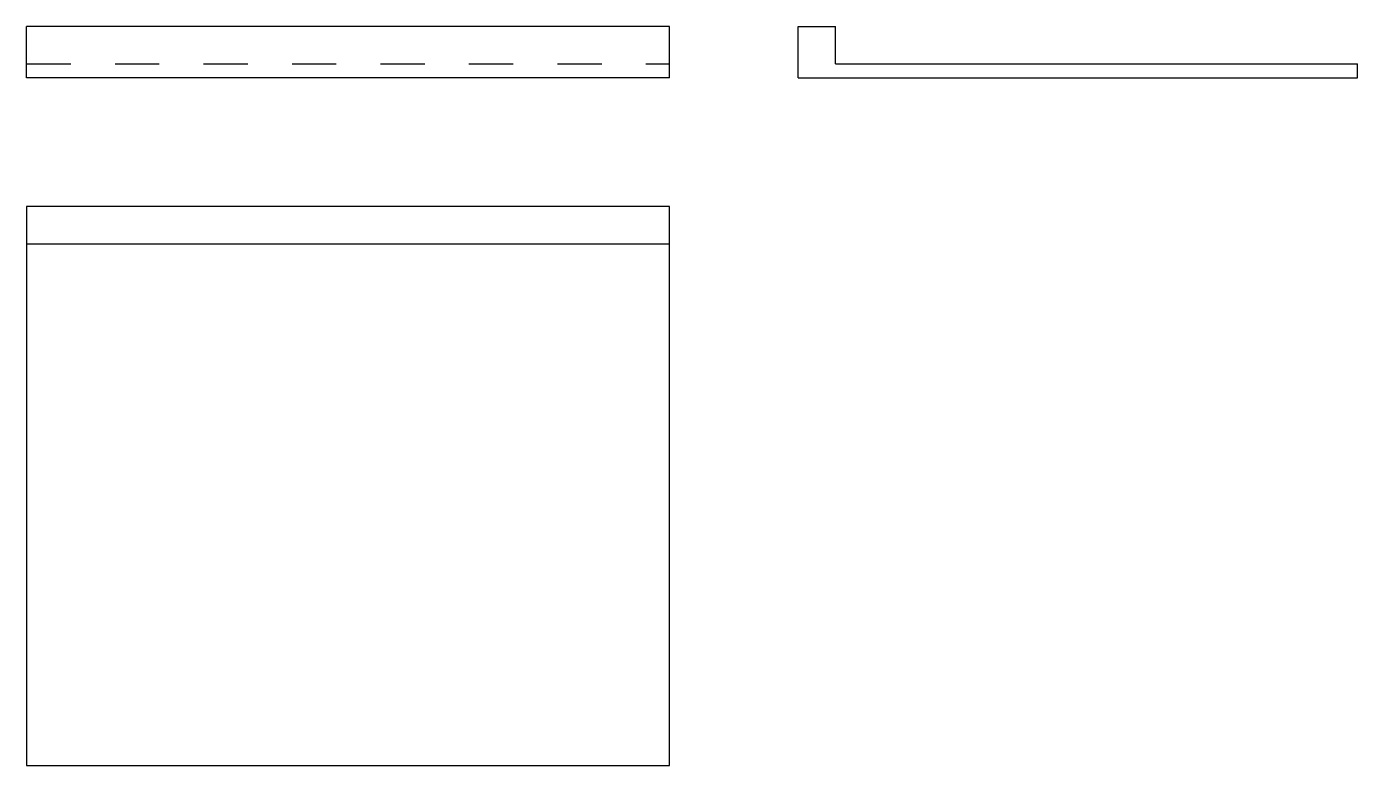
# Model space of a CAD drawing. Extents: x 0 to 3.01, y 0 to 1.67.
import ezdxf

# ---------------------------------------------------------------- set-up
doc = ezdxf.new("R2010")
doc.units = 0
doc.linetypes.add('HIDDEN', pattern=[0.072679, 0.048477, -0.024202])
for name, color, linetype in [('FRONT', 7, 'CONTINUOUS'), ('FRONT_HID', 7, 'HIDDEN'), ('LEFT', 7, 'CONTINUOUS'), ('TOP', 7, 'CONTINUOUS'), ('TOP_HID', 7, 'HIDDEN')]:
    doc.layers.add(name, color=color, linetype=linetype)

msp = doc.modelspace()

# ---------------------------------------------------------------- linework, layer by layer
at = {"layer": 'FRONT'}
for p, q in [((0, 1.586293), (0, 1.670558)), ((1.453575, 1.670558), (0, 1.670558)), ((1.453575, 1.586293), (1.453575, 1.670558)), ((0, 1.554693), (0, 1.586293)), ((1.453575, 1.554693), (1.453575, 1.586293)), ((1.453575, 1.554693), (0, 1.554693))]:
    msp.add_line(p, q, dxfattribs=at)
at = {"layer": 'FRONT_HID', "linetype": 'HIDDEN'}
msp.add_line((0, 1.586293), (1.453575, 1.586293), dxfattribs=at)
msp.add_line((0, 1.586293), (1.453575, 1.586293), dxfattribs=at)
at = {"layer": 'LEFT'}
for p, q in [((1.74429, 1.586293), (1.74429, 1.670558)), ((1.74429, 1.670558), (1.828555, 1.670558)), ((1.828555, 1.586293), (1.828555, 1.670558)), ((1.74429, 1.554693), (1.74429, 1.586293)), ((1.828555, 1.586293), (3.008268, 1.586293)), ((3.008268, 1.554693), (3.008268, 1.586293)), ((1.74429, 1.554693), (3.008268, 1.554693))]:
    msp.add_line(p, q, dxfattribs=at)
at = {"layer": 'TOP'}
for p, q in [((0, 1.263978), (0, 1.179713)), ((1.453575, 1.263978), (0, 1.263978)), ((1.453575, 1.179713), (1.453575, 1.263978)), ((0, 1.179713), (0, 0)), ((0, 1.179713), (1.453575, 1.179713)), ((1.453575, 0), (1.453575, 1.179713)), ((0, 0), (1.453575, 0))]:
    msp.add_line(p, q, dxfattribs=at)
at = {"layer": 'TOP_HID', "linetype": 'HIDDEN'}
for p, q in [((0, 1.263978), (0, 0)), ((1.453575, 0), (1.453575, 1.263978))]:
    msp.add_line(p, q, dxfattribs=at)

doc.saveas('drawing.dxf')
